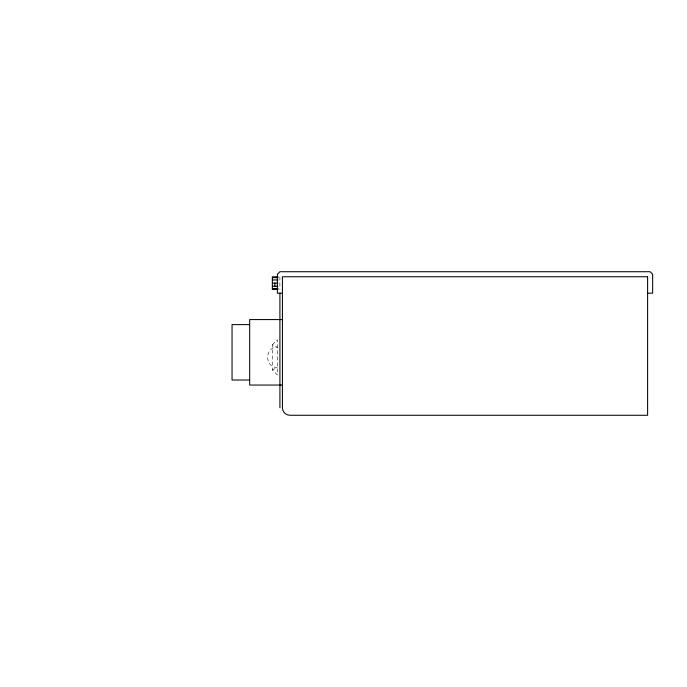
<?xml version="1.0" encoding="UTF-8"?>
<svg xmlns="http://www.w3.org/2000/svg" width="687" height="687" viewBox="0 0 687 687"><rect width="100%" height="100%" fill="white"/><g stroke="black" fill="none" stroke-linecap="round" stroke-linejoin="round"><path stroke-width="0.52" stroke-dasharray="3.44 2.58" d="M272.353 344.762L277.385 339.722L277.385 374.982L272.353 369.941L272.353 344.762L277.385 347.279C264.452 346.789 264.452 367.914 277.385 367.425L272.353 369.941M279.91 276.801L279.91 289.399"/><path stroke-width="1.03" d="M278.02 276.801L272.353 276.801L272.353 289.399L278.02 289.399M272.353 277.651L278.02 277.651M272.353 279.952L278.02 279.952M272.353 283.104L277.892 283.104M272.353 286.247L277.892 286.247M272.353 288.557L278.02 288.557M282.426 293.177L277.385 293.177L277.385 274.242L279.91 271.726L650.134 271.726L652.65 274.242L652.65 293.177L647.609 293.177M282.426 319.575L249.682 319.575L249.682 385.055L282.426 385.055M249.682 324.608L232.051 324.608L232.051 380.023L249.682 380.023M279.91 293.177L279.91 407.726M274.869 283.104L274.869 286.247M647.609 276.758L282.426 276.758L282.426 407.726A7.557 7.557 0 0 0 289.983 415.274L647.609 415.274L647.609 276.758"/></g></svg>
